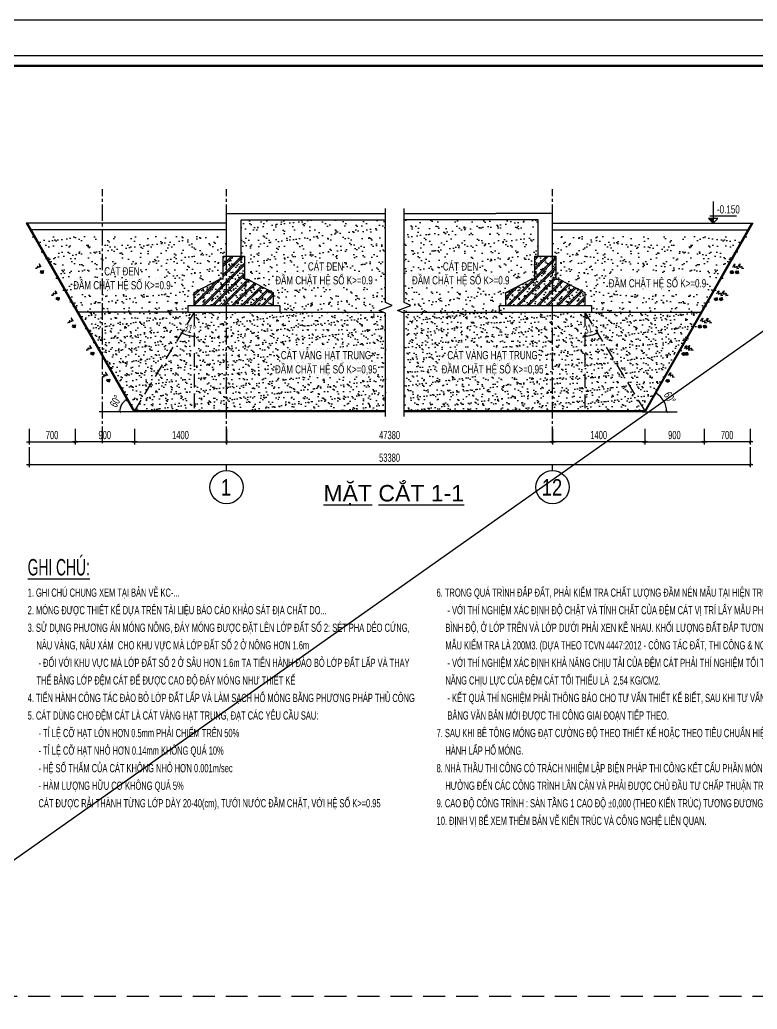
# Model space of a CAD drawing. Header units: millimetres. Extents: x 71 to 1994474, y -338610 to 1053.
# Drawn here: x 1940537 to 1974130, y -205716 to -160622 of the extents above; entities that cross this region are included whole.
import ezdxf
from ezdxf.enums import TextEntityAlignment as Align

# ---------------------------------------------------------------- set-up
doc = ezdxf.new("R2010")
doc.units = ezdxf.units.MM
doc.header["$LTSCALE"] = 1000
doc.header["$MEASUREMENT"] = 0
doc.header["$PDMODE"] = 3
doc.linetypes.add('CENTER2', pattern=[1.125, 0.75, -0.125, 0.125, -0.125])
doc.linetypes.add('HIDDEN', pattern=[0.375, 0.25, -0.125])
doc.layers.get('0').update_dxf_attribs({"linetype": 'CONTINUOUS'})
doc.layers.get('Defpoints').update_dxf_attribs({"linetype": 'CONTINUOUS'})
for name, color, linetype in [('CDC-KHUNGTEN', 7, 'CONTINUOUS'), ('CDC.01.AXIS', 160, 'CENTER2'), ('CDC.02.DIM', 1, 'CONTINUOUS'), ('CDC.03.BORDER', 3, 'CONTINUOUS'), ('CDC.04.HIDDEN', 8, 'HIDDEN'), ('CDC.06.TEXT', 2, 'CONTINUOUS'), ('CDC.10.HATCH', 163, 'CONTINUOUS'), ('CDC.11.NOTE', 1, 'CONTINUOUS'), ('KCS_BORDER', 3, 'CONTINUOUS')]:
    doc.layers.add(name, color=color, linetype=linetype)
doc.layers.add('Hatch1', color=250, linetype='CONTINUOUS', lineweight=5)
doc.layers.add('KCS_Plotter', color=11, linetype='CONTINUOUS', plot=False)
doc.styles.add('ARIAL', font='arial.ttf', dxfattribs={"width": 0.6})
doc.styles.add('ARIALH', font='', dxfattribs={"height": 250})
doc.styles.get('ARIALH').set_extended_font_data('.VnArialH')
doc.dimstyles.new('Copy of D100', dxfattribs={"dimtxt": 375, "dimasz": 120, "dimexe": 120, "dimexo": 0, "dimgap": 120, "dimtad": 1, "dimtoh": 1, "dimdec": 0, "dimlfac": 0.333333, "dimzin": 13, "dimdsep": 46, "dimtxsty": 'ARIAL', "dimblk": 'ARCHTICK', "dimcen": 0, "dimdle": 120, "dimclre": 1, "dimclrt": 2, "dimadec": 0, "dimazin": 0, "dimtfac": 1, "dimtdec": 0, "dimtix": 1, "dimtmove": 2, "dimatfit": 3, "dimldrblk": 'ARCHTICK', "dimfxl": 800, "dimfxlon": 1, "dimtolj": 1, "dimtzin": 13, "dimlwd": -1, "dimarcsym": 0})
doc.dimstyles.new('D100', dxfattribs={"dimtxt": 375, "dimasz": 120, "dimexe": 120, "dimexo": 0, "dimgap": 120, "dimtad": 1, "dimtoh": 1, "dimdec": 0, "dimlfac": 0.25, "dimzin": 13, "dimdsep": 46, "dimtxsty": 'ARIAL', "dimblk": 'ARCHTICK', "dimcen": 0, "dimdle": 120, "dimclre": 1, "dimclrt": 2, "dimadec": 0, "dimazin": 0, "dimtfac": 1, "dimtdec": 0, "dimtix": 1, "dimtmove": 2, "dimatfit": 3, "dimldrblk": 'ARCHTICK', "dimfxl": 800, "dimfxlon": 1, "dimtolj": 1, "dimtzin": 13, "dimlwd": -1, "dimarcsym": 0})
pattern_1 = [(37.5, (1400955.16, -169841.45), (-14.1735, 433.53535), [0, -342, 0, -382.5, 0, -365.625]), (7.5, (1400955.16, -169841.45), (398.19976, 634.98286), [0, -184.5, 0, -308.25, 0, -118.125]), (327.5, (1400678.4, -169841.45), (700.68192, 1.27329), [0, -112.5, 0, -405, 0, -528.75]), (317.5, (1400678.4, -169841.45), (676.3785, 197.477), [0, -56.25, 0, -265.5, 0, -303.75])]
pattern_2 = [(37.5, (1400823.23, -169841.45), (-14.1735, 433.53535), [0, -342, 0, -382.5, 0, -365.625]), (7.5, (1400823.23, -169841.45), (398.19976, 634.98286), [0, -184.5, 0, -308.25, 0, -118.125]), (327.5, (1400546.5, -169841.45), (700.68192, 1.2733), [0, -112.5, 0, -405, 0, -528.75]), (317.5, (1400546.5, -169841.45), (676.3785, 197.477), [0, -56.25, 0, -265.5, 0, -303.75])]
pattern_3 = [(37.5, (4917094, -214341.56), (-14.173506, 433.53535), [0, -342, 0, -382.5, 0, -365.625]), (7.5, (4917094, -214341.56), (398.19976, 634.98286), [0, -184.5, 0, -308.25, 0, -118.125]), (327.5, (4916817.24, -214341.56), (700.68192, 1.273287), [0, -112.5, 0, -405, 0, -528.75]), (317.5, (4916817.24, -214341.56), (676.37849, 197.477), [0, -56.25, 0, -265.5, 0, -303.75])]

# ---------------------------------------------------------------- blocks, each defined once
blk = doc.blocks.new('_ARCHTICK')
at = {"color": 0, "linetype": 'ByBlock', "const_width": 0.15}
blk.add_lwpolyline([(-0.5, -0.5), (0.5, 0.5)], dxfattribs=at)
blk = doc.blocks.new('*D463')
at = {"layer": 'CDC.02.DIM', "color": 1, "lineweight": -2, "transparency": 16777216}
for p, q in [((1940957, -179263), (1940957, -179983)), ((1943057, -179263), (1943057, -179983))]:
    blk.add_line(p, q, dxfattribs=at)
at = {"layer": 'CDC.02.DIM', "color": 0, "transparency": 16777216}
blk.add_line((1940837, -179863), (1943177, -179863), dxfattribs=at)
at = {"layer": 'Defpoints', "color": 0, "transparency": 16777216}
for p in [(1940957, -179263), (1943057, -179263), (1943057, -179863)]:
    blk.add_point(p, dxfattribs=at)
at = {"layer": 'CDC.02.DIM', "color": 0, "transparency": 16777216, "xscale": 120, "yscale": 120, "zscale": 120, "rotation": 180}
blk.add_blockref('_ARCHTICK', (1940957, -179863), dxfattribs=at)
at = {"layer": 'CDC.02.DIM', "color": 0, "transparency": 16777216, "xscale": 120, "yscale": 120, "zscale": 120}
blk.add_blockref('_ARCHTICK', (1943057, -179863), dxfattribs=at)
at = {"layer": 'CDC.02.DIM', "color": 2, "transparency": 16777216, "insert": (1942007, -179551), "char_height": 375, "attachment_point": 5, "style": 'ARIAL'}
blk.add_mtext('\\A1;700', dxfattribs=at)
blk = doc.blocks.new('*D464')
at = {"layer": 'CDC.02.DIM', "color": 1, "lineweight": -2, "transparency": 16777216}
for p, q in [((1945757, -179263), (1945757, -179983)), ((1949957, -179263), (1949957, -179983))]:
    blk.add_line(p, q, dxfattribs=at)
at = {"layer": 'CDC.02.DIM', "color": 0, "transparency": 16777216}
blk.add_line((1945637, -179863), (1950077, -179863), dxfattribs=at)
at = {"layer": 'Defpoints', "color": 0, "transparency": 16777216}
for p in [(1945757, -179263), (1949957, -179263), (1949957, -179863)]:
    blk.add_point(p, dxfattribs=at)
at = {"layer": 'CDC.02.DIM', "color": 0, "transparency": 16777216, "xscale": 120, "yscale": 120, "zscale": 120, "rotation": 180}
blk.add_blockref('_ARCHTICK', (1945757, -179863), dxfattribs=at)
at = {"layer": 'CDC.02.DIM', "color": 0, "transparency": 16777216, "xscale": 120, "yscale": 120, "zscale": 120}
blk.add_blockref('_ARCHTICK', (1949957, -179863), dxfattribs=at)
at = {"layer": 'CDC.02.DIM', "color": 2, "transparency": 16777216, "insert": (1947857, -179551), "char_height": 375, "attachment_point": 5, "style": 'ARIAL'}
blk.add_mtext('\\A1;1400', dxfattribs=at)
blk = doc.blocks.new('*D465')
at = {"layer": 'CDC.02.DIM', "color": 1, "lineweight": -2, "transparency": 16777216}
for p, q in [((1949957, -179263), (1949957, -179983)), ((1964809, -179263), (1964809, -179983))]:
    blk.add_line(p, q, dxfattribs=at)
at = {"layer": 'CDC.02.DIM', "color": 0, "transparency": 16777216}
blk.add_line((1949837, -179863), (1964929, -179863), dxfattribs=at)
at = {"layer": 'Defpoints', "color": 0, "transparency": 16777216}
for p in [(1949957, -179263), (1964809, -179263), (1964809, -179863)]:
    blk.add_point(p, dxfattribs=at)
at = {"layer": 'CDC.02.DIM', "color": 0, "transparency": 16777216, "xscale": 120, "yscale": 120, "zscale": 120, "rotation": 180}
blk.add_blockref('_ARCHTICK', (1949957, -179863), dxfattribs=at)
at = {"layer": 'CDC.02.DIM', "color": 0, "transparency": 16777216, "xscale": 120, "yscale": 120, "zscale": 120}
blk.add_blockref('_ARCHTICK', (1964809, -179863), dxfattribs=at)
at = {"layer": 'CDC.02.DIM', "color": 2, "transparency": 16777216, "insert": (1957383, -179551), "char_height": 375, "attachment_point": 5, "style": 'ARIAL'}
blk.add_mtext('\\A1;47380', dxfattribs=at)
blk = doc.blocks.new('A$C12976D00')
at = {"layer": 'CDC.10.HATCH'}
for p, q in [((38, 89), (0, 47)), ((2, 72), (47, 31)), ((8, 79), (52, 39)), ((46, 79), (10, 39)), ((16, 85), (60, 46)), ((56, 65), (23, 28))]:
    blk.add_line(p, q, dxfattribs=at)
blk.add_spline([(106, 90), (165, 87), (117, 63), (149, 39), (119, 22), (136, 7), (125, 0)], degree=3, dxfattribs=at)
blk = doc.blocks.new('*D451')
at = {"layer": 'CDC.02.DIM', "color": 0, "transparency": 16777216}
blk.add_arc((1966279, -173945), 1092, 270, 301.2438, dxfattribs=at)
at = {"layer": 'Defpoints', "color": 0, "transparency": 16777216}
for p in [(1966279, -173945), (1966279, -173945), (1966476, -175019), (1966279, -178445), (1969009, -178445)]:
    blk.add_point(p, dxfattribs=at)
at = {"layer": 'CDC.02.DIM', "color": 0, "transparency": 16777216, "xscale": 120, "yscale": 120, "zscale": 120}
for p, rotation in [((1966845, -174879), 31.24379232524378), ((1966279, -175037), 179.9999999999998)]:
    blk.add_blockref('_ARCHTICK', p, dxfattribs=dict(at, rotation=rotation))
at = {"layer": 'CDC.02.DIM', "color": 2, "transparency": 16777216, "insert": (1966489, -174697), "char_height": 375, "attachment_point": 5, "rotation": 15.6219, "style": 'ARIAL'}
blk.add_mtext('\\A1;31°', dxfattribs=at)
blk = doc.blocks.new('*D452')
at = {"layer": 'CDC.02.DIM', "color": 1, "lineweight": -2, "transparency": 16777216}
for p, q in [((1943057, -179263), (1943057, -179983)), ((1945757, -179263), (1945757, -179983))]:
    blk.add_line(p, q, dxfattribs=at)
at = {"layer": 'CDC.02.DIM', "color": 0, "transparency": 16777216}
blk.add_line((1945877, -179863), (1942937, -179863), dxfattribs=at)
at = {"layer": 'Defpoints', "color": 0, "transparency": 16777216}
for p in [(1943057, -179263), (1945757, -179263), (1943057, -179863)]:
    blk.add_point(p, dxfattribs=at)
at = {"layer": 'CDC.02.DIM', "color": 0, "transparency": 16777216, "xscale": 120, "yscale": 120, "zscale": 120, "rotation": 180}
blk.add_blockref('_ARCHTICK', (1943057, -179863), dxfattribs=at)
at = {"layer": 'CDC.02.DIM', "color": 0, "transparency": 16777216, "xscale": 120, "yscale": 120, "zscale": 120}
blk.add_blockref('_ARCHTICK', (1945757, -179863), dxfattribs=at)
at = {"layer": 'CDC.02.DIM', "color": 2, "transparency": 16777216, "insert": (1944407, -179551), "char_height": 375, "attachment_point": 5, "style": 'ARIAL'}
blk.add_mtext('\\A1;900', dxfattribs=at)
blk = doc.blocks.new('*D453')
at = {"layer": 'CDC.02.DIM', "color": 0, "transparency": 16777216}
blk.add_arc((1948487, -173945), 1092, 238.7562, 270, dxfattribs=at)
at = {"layer": 'Defpoints', "color": 0, "transparency": 16777216}
for p in [(1948487, -173945), (1948487, -173945), (1948099, -174965), (1945757, -178445), (1948487, -178445)]:
    blk.add_point(p, dxfattribs=at)
at = {"layer": 'CDC.02.DIM', "color": 0, "transparency": 16777216, "xscale": 120, "yscale": 120, "zscale": 120}
for p, rotation in [((1947920, -174878), 148.7562076747413), ((1948487, -175036), 359.9999999999998)]:
    blk.add_blockref('_ARCHTICK', p, dxfattribs=dict(at, rotation=rotation))
at = {"layer": 'CDC.02.DIM', "color": 2, "transparency": 16777216, "insert": (1948277, -174696), "char_height": 375, "attachment_point": 5, "rotation": 344.3781, "style": 'ARIAL'}
blk.add_mtext('\\A1;31°', dxfattribs=at)
blk = doc.blocks.new('*D454')
at = {"layer": 'CDC.02.DIM', "color": 1, "lineweight": -2, "transparency": 16777216}
for p, q in [((1940957, -180094), (1940957, -181014)), ((1973809, -180094), (1973809, -181014))]:
    blk.add_line(p, q, dxfattribs=at)
at = {"layer": 'CDC.02.DIM', "color": 0, "transparency": 16777216}
blk.add_line((1940837, -180894), (1973929, -180894), dxfattribs=at)
at = {"layer": 'Defpoints', "color": 0, "transparency": 16777216}
for p in [(1940957, -179461), (1973809, -179461), (1973809, -180894)]:
    blk.add_point(p, dxfattribs=at)
at = {"layer": 'CDC.02.DIM', "color": 0, "transparency": 16777216, "xscale": 120, "yscale": 120, "zscale": 120, "rotation": 180}
blk.add_blockref('_ARCHTICK', (1940957, -180894), dxfattribs=at)
at = {"layer": 'CDC.02.DIM', "color": 0, "transparency": 16777216, "xscale": 120, "yscale": 120, "zscale": 120}
blk.add_blockref('_ARCHTICK', (1973809, -180894), dxfattribs=at)
at = {"layer": 'CDC.02.DIM', "color": 2, "transparency": 16777216, "insert": (1957383, -180582), "char_height": 375, "attachment_point": 5, "style": 'ARIAL'}
blk.add_mtext('\\A1;53380', dxfattribs=at)
blk = doc.blocks.new('*D455')
at = {"layer": 'CDC.02.DIM', "color": 0, "transparency": 16777216}
blk.add_arc((1945736, -178490), 651, 119.7287, 180, dxfattribs=at)
at = {"layer": 'Defpoints', "color": 0, "transparency": 16777216}
for p in [(1940828, -169895), (1945239, -178070), (1944147, -178490), (1945736, -178490), (1945736, -178490)]:
    blk.add_point(p, dxfattribs=at)
at = {"layer": 'CDC.02.DIM', "color": 0, "transparency": 16777216, "xscale": 120, "yscale": 120, "zscale": 120}
for p, rotation in [((1945414, -177925), 29.72873332704442), ((1945086, -178490), 270.0000000000016)]:
    blk.add_blockref('_ARCHTICK', p, dxfattribs=dict(at, rotation=rotation))
at = {"layer": 'CDC.02.DIM', "color": 2, "transparency": 16777216, "insert": (1944904, -178007), "char_height": 375, "attachment_point": 5, "rotation": 59.8644, "style": 'ARIAL'}
blk.add_mtext('\\A1;60°', dxfattribs=at)
blk = doc.blocks.new('*D456')
at = {"layer": 'CDC.02.DIM', "color": 1, "lineweight": -2, "transparency": 16777216}
for p, q in [((1971709, -179263), (1971709, -179983)), ((1973809, -179263), (1973809, -179983))]:
    blk.add_line(p, q, dxfattribs=at)
at = {"layer": 'CDC.02.DIM', "color": 0, "transparency": 16777216}
blk.add_line((1973929, -179863), (1971589, -179863), dxfattribs=at)
at = {"layer": 'Defpoints', "color": 0, "transparency": 16777216}
for p in [(1971709, -179263), (1973809, -179263), (1971709, -179863)]:
    blk.add_point(p, dxfattribs=at)
at = {"layer": 'CDC.02.DIM', "color": 0, "transparency": 16777216, "xscale": 120, "yscale": 120, "zscale": 120, "rotation": 180}
blk.add_blockref('_ARCHTICK', (1971709, -179863), dxfattribs=at)
at = {"layer": 'CDC.02.DIM', "color": 0, "transparency": 16777216, "xscale": 120, "yscale": 120, "zscale": 120}
blk.add_blockref('_ARCHTICK', (1973809, -179863), dxfattribs=at)
at = {"layer": 'CDC.02.DIM', "color": 2, "transparency": 16777216, "insert": (1972759, -179551), "char_height": 375, "attachment_point": 5, "style": 'ARIAL'}
blk.add_mtext('\\A1;700', dxfattribs=at)
blk = doc.blocks.new('*D457')
at = {"layer": 'CDC.02.DIM', "color": 1, "lineweight": -2, "transparency": 16777216}
for p, q in [((1969009, -179263), (1969009, -179983)), ((1971709, -179263), (1971709, -179983))]:
    blk.add_line(p, q, dxfattribs=at)
at = {"layer": 'CDC.02.DIM', "color": 0, "transparency": 16777216}
blk.add_line((1968889, -179863), (1971829, -179863), dxfattribs=at)
at = {"layer": 'Defpoints', "color": 0, "transparency": 16777216}
for p in [(1969009, -179263), (1971709, -179263), (1971709, -179863)]:
    blk.add_point(p, dxfattribs=at)
at = {"layer": 'CDC.02.DIM', "color": 0, "transparency": 16777216, "xscale": 120, "yscale": 120, "zscale": 120, "rotation": 180}
blk.add_blockref('_ARCHTICK', (1969009, -179863), dxfattribs=at)
at = {"layer": 'CDC.02.DIM', "color": 0, "transparency": 16777216, "xscale": 120, "yscale": 120, "zscale": 120}
blk.add_blockref('_ARCHTICK', (1971709, -179863), dxfattribs=at)
at = {"layer": 'CDC.02.DIM', "color": 2, "transparency": 16777216, "insert": (1970359, -179551), "char_height": 375, "attachment_point": 5, "style": 'ARIAL'}
blk.add_mtext('\\A1;900', dxfattribs=at)
blk = doc.blocks.new('*D458')
at = {"layer": 'CDC.02.DIM', "color": 1, "lineweight": -2, "transparency": 16777216}
for p, q in [((1964809, -179263), (1964809, -179983)), ((1969009, -179263), (1969009, -179983))]:
    blk.add_line(p, q, dxfattribs=at)
at = {"layer": 'CDC.02.DIM', "color": 0, "transparency": 16777216}
blk.add_line((1969129, -179863), (1964689, -179863), dxfattribs=at)
at = {"layer": 'Defpoints', "color": 0, "transparency": 16777216}
for p in [(1964809, -179263), (1969009, -179263), (1964809, -179863)]:
    blk.add_point(p, dxfattribs=at)
at = {"layer": 'CDC.02.DIM', "color": 0, "transparency": 16777216, "xscale": 120, "yscale": 120, "zscale": 120, "rotation": 180}
blk.add_blockref('_ARCHTICK', (1964809, -179863), dxfattribs=at)
at = {"layer": 'CDC.02.DIM', "color": 0, "transparency": 16777216, "xscale": 120, "yscale": 120, "zscale": 120}
blk.add_blockref('_ARCHTICK', (1969009, -179863), dxfattribs=at)
at = {"layer": 'CDC.02.DIM', "color": 2, "transparency": 16777216, "insert": (1966909, -179551), "char_height": 375, "attachment_point": 5, "style": 'ARIAL'}
blk.add_mtext('\\A1;1400', dxfattribs=at)
blk = doc.blocks.new('*D459')
at = {"layer": 'CDC.02.DIM', "color": 0, "transparency": 16777216}
blk.add_arc((1969029, -178490), 979, 360, 60.2713, dxfattribs=at)
at = {"layer": 'Defpoints', "color": 0, "transparency": 16777216}
for p in [(1973937, -169895), (1968897, -178490), (1969029, -178490), (1969949, -178153), (1970487, -178490)]:
    blk.add_point(p, dxfattribs=at)
at = {"layer": 'CDC.02.DIM', "color": 0, "transparency": 16777216, "xscale": 120, "yscale": 120, "zscale": 120}
for p, rotation in [((1969515, -177639), 150.2712666729544), ((1970008, -178490), 269.9999999999945)]:
    blk.add_blockref('_ARCHTICK', p, dxfattribs=dict(at, rotation=rotation))
at = {"layer": 'CDC.02.DIM', "color": 2, "transparency": 16777216, "insert": (1970145, -177842), "char_height": 375, "attachment_point": 5, "rotation": 300.1356, "style": 'ARIAL'}
blk.add_mtext('\\A1;60°', dxfattribs=at)
blk = doc.blocks.new('Khung tên chuẩn')
at = {"layer": 'CDC-KHUNGTEN', "color": 8}
blk.add_lwpolyline([(30850, -246609), (38754, -246609), (38754, -189409), (-41246, -189409), (-41246, -246609), (30850, -246609)], dxfattribs=at)
at = {"layer": 'CDC-KHUNGTEN', "color": 255, "lineweight": 60}
blk.add_lwpolyline([(30654, -246309), (30654, -189709), (-40946, -189709), (-40946, -246309), (30654, -246309)], close=True, dxfattribs=at)
at = {"layer": 'Defpoints', "color": 1, "ltscale": 0.2}
blk.add_lwpolyline([(-44246, -247709), (-44246, -188309), (39854, -188309), (39854, -247709), (-44246, -247709)], close=True, dxfattribs=at)

msp = doc.modelspace()

# ---------------------------------------------------------------- hatches: boundary and pattern name
at = {"layer": 'CDC.02.DIM'}
msp.add_hatch(color=256, dxfattribs=at).paths.add_polyline_path([(1972123.6, -169684.7), (1971913.6, -169684.7), (1972123.6, -169894.7)])
at = {"layer": 'CDC.10.HATCH'}
h = msp.add_hatch(dxfattribs=at)
h.set_pattern_fill('AR-SAND', color=256, scale=300, style=0)
h.set_pattern_definition([(37.5, (1501454.37, -158620.6), (-18.898, 578.04713), [0, -456, 0, -510, 0, -487.5]), (7.5, (1501454.4, -158620.6), (530.933, 846.6438), [0, -246, 0, -411, 0, -157.5]), (327.5, (1501085.37, -158620.6), (934.24256, 1.6977), [0, -150, 0, -540, 0, -705]), (317.5, (1501085.4, -158620.6), (901.838, 263.3027), [0, -75, 0, -354, 0, -405])])
h.paths.add_polyline_path([(1953585.1, -172938.8), (1957124.7, -172938.8), (1957124.7, -172317.2), (1953585.1, -172317.2)], flags=24)
h.paths.add_polyline_path([(1954226.3, -172322.2), (1956483.6, -172322.2), (1956483.6, -171786.6), (1954226.3, -171786.6)], flags=24)
h.paths.add_polyline_path([(1957083.3, -173944.7), (1956901.8, -173865.9), (1957507.1, -173645.6), (1957204.5, -173514.1), (1957204.5, -169744.7), (1950616.7, -169744.7), (1950616.7, -171394.7), (1950766.7, -171394.7), (1950766.7, -172444.7), (1950916.7, -172444.7), (1952086.7, -173044.7), (1952086.7, -173644.7), (1952386.7, -173644.7), (1952386.7, -173944.7)])
h = msp.add_hatch(dxfattribs=at)
h.set_pattern_fill('AR-SAND', color=256, scale=300, style=0)
h.set_pattern_definition([(37.5, (1498219.55, -158845.6), (-18.898, 578.04713), [0, -456, 0, -510, 0, -487.5]), (7.5, (1498219.55, -158845.6), (530.933, 846.6438), [0, -246, 0, -411, 0, -157.5]), (327.5, (1497850.55, -158845.6), (934.24256, 1.6977), [0, -150, 0, -540, 0, -705]), (317.5, (1497850.55, -158845.6), (901.838, 263.3027), [0, -75, 0, -354, 0, -405])])
h.paths.add_polyline_path([(1957953, -173163.8), (1961492.6, -173163.8), (1961492.6, -172542.2), (1957953, -172542.2)], flags=24)
h.paths.add_polyline_path([(1958594.2, -172547.2), (1960851.4, -172547.2), (1960851.4, -172011.6), (1958594.2, -172011.6)], flags=24)
h.paths.add_polyline_path([(1958053.4, -173997.3), (1958053.4, -174169.7), (1962378.6, -174169.7), (1962378.6, -173869.7), (1962678.6, -173869.7), (1962678.6, -173269.7), (1963848.6, -172669.7), (1963998.6, -172669.7), (1963998.6, -171619.7), (1964148.6, -171619.7), (1964148.6, -169744.7), (1958053.4, -169744.7), (1958053.4, -173514.1), (1958356, -173645.6), (1957750.7, -173865.9)])
h = msp.add_hatch(dxfattribs=at)
h.set_pattern_fill('AR-SAND', color=256, scale=300, style=0)
h.set_pattern_definition([(37.5, (4920328.8, -214341.56), (-18.89801, 578.04713), [0, -456, 0, -510, 0, -487.5]), (7.5, (4920328.8, -214341.56), (530.93301, 846.64382), [0, -246, 0, -411, 0, -157.5]), (327.5, (4919959.8, -214341.56), (934.24256, 1.69772), [0, -150, 0, -540, 0, -705]), (317.5, (4919959.8, -214341.56), (901.83798, 263.30267), [0, -75, 0, -354, 0, -405])])
h.paths.add_polyline_path([(1949806.7, -171394.7), (1949956.7, -171394.7), (1949956.7, -170494.7), (1941068.6, -170494.7), (1943103, -173944.7), (1948186.7, -173944.7), (1948186.7, -173644.7), (1948486.7, -173644.7), (1948486.7, -173044.7), (1949656.7, -172444.7), (1949806.7, -172444.7)])
h.paths.add_polyline_path([(1943420.3, -172938.8), (1946959.9, -172938.8), (1946959.9, -172317.2), (1943420.3, -172317.2)], flags=24)
h.paths.add_polyline_path([(1944497.3, -172322.2), (1945883, -172322.2), (1945883, -171786.6), (1944497.3, -171786.6)], flags=24)
h = msp.add_hatch(dxfattribs=at)
h.set_pattern_fill('AR-SAND', color=256, scale=300, style=0)
h.set_pattern_definition([(142.5, (-1005563.47, -214341.56), (18.89801, 578.04713), [0, -456, 0, -510, 0, -487.5]), (172.5, (-1005563.5, -214341.56), (-530.93301, 846.64382), [0, -246, 0, -411, 0, -157.5]), (212.5, (-1005194.47, -214341.56), (-934.24256, 1.69772), [0, -150, 0, -540, 0, -705]), (222.5, (-1005194.5, -214341.56), (-901.83798, 263.30267), [0, -75, 0, -354, 0, -405])])
h.paths.add_polyline_path([(1964958.6, -171394.7), (1964808.6, -171394.7), (1964808.6, -170494.7), (1973696.8, -170494.7), (1971662.3, -173944.7), (1966578.6, -173944.7), (1966578.6, -173644.7), (1966278.6, -173644.7), (1966278.6, -173044.7), (1965108.6, -172444.7), (1964958.6, -172444.7)])
h.paths.add_polyline_path([(1971345, -172938.8), (1967805.4, -172938.8), (1967805.4, -172317.2), (1971345, -172317.2)], flags=24)
h.paths.add_polyline_path([(1970268, -172322.2), (1968882.4, -172322.2), (1968882.4, -171786.6), (1970268, -171786.6)], flags=24)
h = msp.add_hatch(dxfattribs=at)
h.set_pattern_fill('CHAU-01', color=256, scale=75, style=0, pattern_type=2)
h.set_pattern_definition([(50, (1501454.37, -158620.58), (537.94514, -47.0641), [56.25, -618.75]), (355, (1501454.37, -158620.6), (-104.0635, 564.1441), [45, -495]), (100.4514, (1501499.2, -158624.5), (433.88204, 517.07966), [47.80514, -525.8566]), (46.1842, (1501454.4, -158470.6), (800.4308, -124.1393), [84.375, -928.125]), (96.6356, (1501521.1, -158480.9), (700.997, 730.5884), [71.7077, -788.7848]), (351.1842, (1501454.4, -158470.6), (700.9965, 730.589), [67.5, -742.5]), (21, (1501529.37, -158508.08), (447.6803, -301.96417), [56.25, -618.75]), (326, (1501529.37, -158508.1), (182.4865, 543.8625), [45, -495]), (71.4514, (1501566.7, -158533.24), (630.167, 241.8979), [47.80514, -525.8566]), (37.5, (1501454.37, -158620.58), (9.11989, 249.67039), [0, -489, 0, -502.5, 0, -496.875]), (7.5, (1501454.37, -158620.58), (197.30215, 295.80878), [0, -286.5, 0, -477.75, 0, -189.375]), (327.5, (1501287.12, -158620.58), (400.36683, -16.91615), [0, -187.5, 0, -585, 0, -776.25]), (317.5, (1501212.12, -158620.58), (437.38963, 75.07874), [0, -243.75, 0, -388.5, 0, -551.25]), (45, (1501454.37, -158620.58), (-225.39029, 225.39029), []), (45, (1501454.37, -158528.7), (-225.39029, 225.39029), [])])
h.paths.add_polyline_path([(1952086.7, -173044.7), (1950916.7, -172444.7), (1950766.7, -172444.7), (1950766.7, -171394.7), (1949806.7, -171394.7), (1949806.7, -172444.7), (1949656.7, -172444.7), (1948486.7, -173044.7), (1948486.7, -173644.7), (1952086.7, -173644.7)])
h = msp.add_hatch(dxfattribs=at)
h.set_pattern_fill('CHAU-01', color=256, scale=75, style=0, pattern_type=2)
h.set_pattern_definition([(50, (1498219.55, -158620.58), (537.94514, -47.0641), [56.25, -618.75]), (355, (1498219.55, -158620.6), (-104.0635, 564.1441), [45, -495]), (100.4514, (1498264.4, -158624.5), (433.88204, 517.07966), [47.80514, -525.8566]), (46.1842, (1498219.55, -158470.6), (800.4308, -124.1393), [84.375, -928.125]), (96.6356, (1498286.25, -158480.9), (700.997, 730.5884), [71.7077, -788.7848]), (351.1842, (1498219.55, -158470.6), (700.9965, 730.589), [67.5, -742.5]), (21, (1498294.55, -158508.08), (447.6803, -301.96417), [56.25, -618.75]), (326, (1498294.55, -158508.1), (182.4865, 543.86253), [45, -495]), (71.4514, (1498331.86, -158533.24), (630.167, 241.8979), [47.80514, -525.8566]), (37.5, (1498219.55, -158620.58), (9.11989, 249.67039), [0, -489, 0, -502.5, 0, -496.875]), (7.5, (1498219.55, -158620.58), (197.30215, 295.80878), [0, -286.5, 0, -477.75, 0, -189.375]), (327.5, (1498052.3, -158620.58), (400.36683, -16.91615), [0, -187.5, 0, -585, 0, -776.25]), (317.5, (1497977.3, -158620.58), (437.38963, 75.07874), [0, -243.75, 0, -388.5, 0, -551.25]), (45, (1498219.55, -158620.58), (-225.39029, 225.39029), []), (45, (1498219.55, -158528.7), (-225.39029, 225.39029), [])])
h.paths.add_polyline_path([(1966278.6, -173044.7), (1965108.6, -172444.7), (1964958.6, -172444.7), (1964958.6, -171394.7), (1963998.6, -171394.7), (1963998.6, -172444.7), (1963848.6, -172444.7), (1962678.6, -173044.7), (1962678.6, -173644.7), (1966278.6, -173644.7)])
h = msp.add_hatch(dxfattribs=at)
h.set_pattern_fill('AR-SAND', color=256, scale=225, style=0)
h.set_pattern_definition(pattern_2)
h.paths.add_polyline_path([(1943102.8, -173944.7), (1945029.5, -177270), (1948354.8, -173944.7)])
h = msp.add_hatch(dxfattribs=at)
h.set_pattern_fill('AR-SAND', color=256, scale=225, style=0)
h.set_pattern_definition(pattern_2)
h.paths.add_polyline_path([(1947896.5, -174352.3), (1948390.6, -174557), (1948227.3, -174951.2), (1947733.2, -174746.5)], flags=9)
h.paths.add_polyline_path([(1945029.5, -177270), (1945710.2, -178444.7), (1948354.8, -178444.7), (1948354.8, -173944.7)])
h = msp.add_hatch(dxfattribs=at)
h.set_pattern_fill('AR-SAND', color=256, scale=225, style=0)
h.set_pattern_definition(pattern_1)
h.paths.add_polyline_path([(1949956.7, -173944.7), (1948486.7, -173944.7), (1948486.7, -178444.7), (1949956.7, -178444.7)])
h = msp.add_hatch(dxfattribs=at)
h.set_pattern_fill('AR-SAND', color=256, scale=225, style=0)
h.set_pattern_definition(pattern_1)
h.paths.add_polyline_path([(1952640.9, -176771.6), (1956333.4, -176771.6), (1956333.4, -176150), (1952640.9, -176150)], flags=24)
h.paths.add_polyline_path([(1952840.2, -176212.7), (1956134.1, -176212.7), (1956134.1, -175590.8), (1952840.2, -175590.8)], flags=24)
h.paths.add_polyline_path([(1957204.5, -178444.7), (1957204.5, -173997.3), (1957083.3, -173944.7), (1949956.7, -173944.7), (1949956.7, -178444.7)])
h = msp.add_hatch(dxfattribs=at)
h.set_pattern_fill('AR-SAND', color=256, scale=225, style=0)
h.set_pattern_definition([(37.5, (1498219.55, -158620.58), (-14.1735, 433.53535), [0, -342, 0, -382.5, 0, -365.625]), (7.5, (1498219.55, -158620.6), (398.19976, 634.9829), [0, -184.5, 0, -308.25, 0, -118.125]), (327.5, (1497942.8, -158620.58), (700.68192, 1.2733), [0, -112.5, 0, -405, 0, -528.75]), (317.5, (1497942.8, -158620.6), (676.3785, 197.477), [0, -56.25, 0, -265.5, 0, -303.75])])
h.paths.add_polyline_path([(1960227.1, -176771.6), (1963919.6, -176771.6), (1963919.6, -176150), (1960227.1, -176150)], flags=24)
h.paths.add_polyline_path([(1960426.4, -176212.7), (1963720.3, -176212.7), (1963720.3, -175590.8), (1960426.4, -175590.8)], flags=24)
h.paths.add_polyline_path([(1957932.2, -173944.7), (1958053.4, -173997.3), (1958053.4, -178444.7), (1966278.6, -178444.7), (1966278.6, -173944.7)])
h = msp.add_hatch(dxfattribs=at)
h.set_pattern_fill('AR-SAND', color=256, scale=225, style=0)
h.set_pattern_definition(pattern_3)
h.paths.add_polyline_path([(1966578.6, -173944.7), (1966278.6, -173944.7), (1968876.7, -178444.7), (1964808.6, -178444.7), (1964808.6, -178489.7), (1968897.2, -178489.7), (1969029.1, -178489.7), (1971718.4, -173944.7)])
h = msp.add_hatch(dxfattribs=at)
h.set_pattern_fill('AR-SAND', color=256, scale=225, style=0)
h.set_pattern_definition(pattern_3)
h.paths.add_polyline_path([(1966278.6, -173944.7), (1966278.6, -178444.7), (1968876.7, -178444.7)])
h.paths.add_polyline_path([(1966191.1, -174635.6), (1966699.9, -174499.3), (1966810.6, -174912.7), (1966301.9, -175049)], flags=9)

# ---------------------------------------------------------------- linework, layer by layer
at = {"layer": 'CDC.01.AXIS'}
for p, q in [((1944301.7, -179914.7), (1944301.7, -168346.8)), ((1949956.7, -179914.7), (1949956.7, -168346.8)), ((1964808.6, -179914.7), (1964808.6, -168346.8))]:
    msp.add_line(p, q, dxfattribs=at)
at = {"layer": 'CDC.02.DIM'}
for p, q in [((1972123.6, -168907.8), (1972123.6, -169890.7)), ((1971966.9, -169551.9), (1973189.2, -169551.9)), ((1971716.9, -169894.7), (1973193.3, -169894.7)), ((1971914.7, -169894.7), (1973544.4, -169894.7)), ((1972123.6, -169684.7), (1972123.6, -169894.7)), ((1949956.7, -181166.6), (1949956.7, -180894)), ((1964808.6, -181166.6), (1964808.6, -180894))]:
    msp.add_line(p, q, dxfattribs=at)
at = {"layer": 'CDC.02.DIM', "elevation": 0}
msp.add_lwpolyline([(1971913.6, -169684.7), (1972123.6, -169894.7), (1972333.6, -169684.7), (1971913.6, -169684.7)], dxfattribs=at)
at = {"layer": 'CDC.03.BORDER'}
for p, q in [((1940828, -169894.7), (1945736.2, -178489.7)), ((1940891.7, -169894.7), (1945756.7, -178444.7)), ((1973873.7, -169894.7), (1969008.6, -178444.7)), ((1973937.3, -169894.7), (1969029.1, -178489.7)), ((1948186.7, -173944.7), (1943140.8, -173944.7)), ((1952386.7, -173944.7), (1957083.3, -173944.7)), ((1957932.2, -173944.7), (1962378.6, -173944.7)), ((1966578.6, -173944.7), (1971624.5, -173944.7)), ((1945736.2, -178489.7), (1944146.8, -178489.7)), ((1957204.5, -178444.7), (1945710.2, -178444.7)), ((1957204.5, -178489.7), (1945736.2, -178489.7)), ((1969008.6, -178444.7), (1958053.4, -178444.7)), ((1968897.2, -178489.7), (1958053.4, -178489.7)), ((1968897.2, -178489.7), (1970486.6, -178489.7))]:
    msp.add_line(p, q, dxfattribs=at)
at = {"layer": 'CDC.04.HIDDEN', "ltscale": 2.5}
for p, q in [((1948486.7, -173944.7), (1945756.7, -178444.7)), ((1948486.7, -173944.7), (1948486.7, -178444.7)), ((1966278.6, -173944.7), (1966278.6, -178444.7)), ((1966278.6, -173944.7), (1969008.6, -178444.7))]:
    msp.add_line(p, q, dxfattribs=at)
at = {"layer": 'CDC.04.HIDDEN', "ltscale": 4}
msp.add_line((1873417.9, -205114.9), (1980690.2, -205114.9), dxfattribs=at)
at = {"layer": 'CDC.11.NOTE'}
for points in [[(1957204.5, -178699.2), (1957204.5, -173997.3), (1956901.8, -173865.9), (1957507.1, -173645.6), (1957204.5, -173514.1), (1957204.5, -169219.6)], [(1958053.4, -178699.2), (1958053.4, -173997.3), (1957750.7, -173865.9), (1958356, -173645.6), (1958053.4, -173514.1), (1958053.4, -169219.6)]]:
    msp.add_lwpolyline(points, dxfattribs=at)
for centre in [(1949956.7, -181923.6), (1964808.6, -181923.6)]:
    msp.add_circle(centre, 757, dxfattribs=at)
at = {"layer": 'KCS_BORDER'}
for p, q in [((1949956.7, -171394.7), (1949956.7, -169444.7)), ((1949956.7, -169444.7), (1957204.5, -169444.7)), ((1958053.4, -169444.7), (1962228.6, -169444.7)), ((1964808.6, -169444.7), (1962228.6, -169444.7)), ((1964808.6, -171394.7), (1964808.6, -169444.7)), ((1949956.7, -169894.7), (1940828, -169894.7)), ((1950616.7, -171694.7), (1950616.7, -169744.7)), ((1950616.7, -169744.7), (1957204.5, -169744.7)), ((1964148.6, -169744.7), (1958053.4, -169744.7)), ((1964148.6, -171394.7), (1964148.6, -169744.7)), ((1964808.6, -169894.7), (1973937.3, -169894.7)), ((1949956.7, -170194.7), (1941064.9, -170194.7)), ((1964808.6, -170194.7), (1973700.5, -170194.7)), ((1949806.7, -172444.7), (1949806.7, -171394.7)), ((1949806.7, -171394.7), (1950766.7, -171394.7)), ((1950766.7, -171394.7), (1950766.7, -172444.7)), ((1963998.6, -172444.7), (1963998.6, -171394.7)), ((1963998.6, -171394.7), (1964958.6, -171394.7)), ((1964958.6, -171394.7), (1964958.6, -172444.7)), ((1948486.7, -173044.7), (1949656.7, -172444.7)), ((1949806.7, -172444.7), (1949656.7, -172444.7)), ((1950766.7, -172444.7), (1950916.7, -172444.7)), ((1950916.7, -172444.7), (1952086.7, -173044.7)), ((1962678.6, -173044.7), (1963848.6, -172444.7)), ((1963998.6, -172444.7), (1963848.6, -172444.7)), ((1964958.6, -172444.7), (1965108.6, -172444.7)), ((1965108.6, -172444.7), (1966278.6, -173044.7)), ((1948486.7, -173644.7), (1948486.7, -173044.7)), ((1952086.7, -173044.7), (1952086.7, -173644.7)), ((1962678.6, -173644.7), (1962678.6, -173044.7)), ((1966278.6, -173044.7), (1966278.6, -173644.7)), ((1948186.7, -173644.7), (1952386.7, -173644.7)), ((1948186.7, -173644.7), (1948186.7, -173944.7)), ((1948186.7, -173944.7), (1952386.7, -173944.7)), ((1952386.7, -173644.7), (1952386.7, -173944.7)), ((1962378.6, -173644.7), (1966578.6, -173644.7)), ((1962378.6, -173644.7), (1962378.6, -173944.7)), ((1962378.6, -173944.7), (1966578.6, -173944.7)), ((1966578.6, -173644.7), (1966578.6, -173944.7))]:
    msp.add_line(p, q, dxfattribs=at)
at = {"layer": 'KCS_Plotter'}
msp.add_line((1868473.8, -249616.3), (1994473.8, -160622.2), dxfattribs=at)

# ---------------------------------------------------------------- block references
at = {"layer": 'CDC.10.HATCH'}
for p, xscale, yscale, zscale, rotation in [((1941456.2, -172277.1), -2.812500000045696, 2.8125, 2.812500000000024, 301.525454735017), ((1973075.3, -172277.1), 2.812500000045697, 2.812500000045697, 2.812500000045697, 58.47454526498296), ((1973309.1, -172277.1), 2.812500000045697, 2.812500000045697, 2.812500000045697, 58.47454526498296), ((1942178.7, -173500.5), -2.812500000045696, 2.8125, 2.812500000000024, 301.525454735017), ((1972352.8, -173500.5), 2.812500000045697, 2.812500000045697, 2.812500000045697, 58.47454526498296), ((1972586.6, -173500.5), 2.812500000045697, 2.812500000045697, 2.812500000045697, 58.47454526498296), ((1942917.2, -174751), -2.812500000045696, 2.8125, 2.812500000000024, 301.525454735017), ((1971614.3, -174751), 2.812500000045697, 2.812500000045697, 2.812500000045697, 58.47454526498296), ((1971848.1, -174751), 2.812500000045697, 2.812500000045697, 2.812500000045697, 58.47454526498296), ((1943755.3, -175997.4), -2.812500000045696, 2.8125, 2.812500000000024, 301.525454735017), ((1970878.1, -175997.4), 2.812500000045697, 2.812500000045697, 2.812500000045697, 58.47454526498296), ((1971010.1, -175997.4), 2.812500000045697, 2.812500000045697, 2.812500000045697, 58.47454526498296), ((1944480.8, -177225.8), -2.812500000045696, 2.8125, 2.812500000000024, 301.525454735017), ((1970152.7, -177225.8), 2.812500000045697, 2.812500000045697, 2.812500000045697, 58.47454526498296)]:
    msp.add_blockref('A$C12976D00', p, dxfattribs=dict(at, xscale=xscale, yscale=yscale, zscale=zscale, rotation=rotation))
at = {"layer": 'Hatch1', "xscale": 1.498216409886394, "yscale": 1.498216409886394, "zscale": 1.498216409886394}
msp.add_blockref('Khung tên chuẩn', (1934763.7, 121504.7), dxfattribs=at)

# ---------------------------------------------------------------- texts
at = {"layer": 'CDC.06.TEXT', "style": 'ARIAL'}
for s, height, width, p in [('-0.150', 375, 0.7, (1972818.7, -169261)), ('CÁT ĐEN', 375, 0.7, (1945190.1, -172087.5)), ('CÁT ĐEN', 375, 0.7, (1954469.7, -171862.5)), ('CÁT ĐEN', 375, 0.7, (1960616, -171862.5)), ('ĐẦM CHẶT HỆ SỐ K>=0.9', 375, 0.7, (1954394.7, -172495.3)), ('ĐẦM CHẶT HỆ SỐ K>=0.9', 375, 0.7, (1960624.4, -172495.3)), ('ĐẦM CHẶT HỆ SỐ K>=0.9', 375, 0.7, (1945190.1, -172720.3)), ('ĐẦM CHẶT HỆ SỐ K>=0.9', 375, 0.7, (1969587.3, -172632.2)), ('CÁT VÀNG HẠT TRUNG', 375, 0.7, (1954487.1, -175906)), ('CÁT VÀNG HẠT TRUNG', 375, 0.7, (1962073.3, -175906)), ('ĐẦM CHẶT HỆ SỐ K>=0,95', 375, 0.7, (1954487.1, -176553.1)), ('ĐẦM CHẶT HỆ SỐ K>=0,95', 375, 0.7, (1962073.3, -176553.1)), ('1', 750.7, 0.8, (1949929.8, -181932.8)), ('12', 750.67, 0.8, (1964781.7, -181932.8))]:
    msp.add_text(s, height=height, dxfattribs=dict(at, width=width)).set_placement(p, align=Align.MIDDLE_CENTER)
for s, height, width, p in [('%%UGHI CHÚ:', 750, 0.6, (1940896.4, -185947.6)), ('6. TRONG QUÁ TRÌNH ĐẮP ĐẤT, PHẢI KIỂM TRA CHẤT LƯỢNG ĐẦM NÉN MẪU TẠI HIỆN TRƯỜNG.', 375, 0.65, (1959525.6, -186917.3)), (' - VỚI THÍ NGHIỆM XÁC ĐỊNH ĐỘ CHẶT VÀ TÍNH CHẤT CỦA ĐỆM CÁT VỊ TRÍ LẤY MẪU PHẢI PHÂN BỔ ĐỀU TRÊN', 375, 0.65, (1959925.6, -187717.3)), ('BÌNH ĐỘ, Ở LỚP TRÊN VÀ LỚP DƯỚI PHẢI XEN KẼ NHAU. KHỐI LƯỢNG ĐẤT ĐẮP TƯƠNG ỨNG  VỚI NHÓM 3', 375, 0.65, (1959925.6, -188517.3)), ('MẪU KIỂM TRA LÀ 200M3. (DỰA THEO TCVN 4447:2012 - CÔNG TÁC ĐẤT, THI CÔNG & NGHIỆM THU)', 375, 0.65, (1959925.6, -189317.3)), (' - VỚI THÍ NGHIỆM XÁC ĐỊNH KHẢ NĂNG CHỊU TẢI CỦA ĐỆM CÁT PHẢI THÍ NGHIỆM TỔI THIỂU TẠI 5 ĐIỂM. KHẢ', 375, 0.65, (1959925.6, -190117.3)), ('NĂNG CHỊU LỰC CỦA ĐỆM CÁT TỐI THIỂU LÀ  2,54 KG/CM2.', 375, 0.65, (1959925.6, -190917.3)), (' - KẾT QUẢ THÍ NGHIỆM PHẢI THÔNG BÁO CHO TƯ VẤN THIẾT KẾ BIẾT, SAU KHI TƯ VẤN THIẾT KẾ TRẢ LỜI', 375, 0.65, (1959925.6, -191717.3)), (' BẰNG VĂN BẢN MỚI ĐƯỢC THI CÔNG GIAI ĐOẠN TIẾP THEO.', 375, 0.65, (1959925.6, -192517.3)), ('7. SAU KHI BÊ TÔNG MÓNG ĐẠT CƯỜNG ĐỘ THEO THIẾT KẾ HOẶC THEO TIÊU CHUẨN HIỆN HÀNH, MỚI TIẾN', 375, 0.65, (1959525.6, -193317.3)), ('HÀNH LẤP HỐ MÓNG.', 375, 0.65, (1959925.6, -194117.3)), ('8. NHÀ THẦU THI CÔNG CÓ TRÁCH NHIỆM LẬP BIỆN PHÁP THI CÔNG KẾT CẤU PHẦN MÓNG ĐỂ KHÔNG LÀM ẢNH', 375, 0.65, (1959525.6, -194917.3)), ('HƯỞNG ĐẾN CÁC CÔNG TRÌNH LÂN CẬN VÀ PHẢI ĐƯỢC CHỦ ĐẦU TƯ CHẤP THUẬN TRƯỚC KHI THI CÔNG.', 375, 0.65, (1959925.6, -195717.3)), ('9. CAO ĐỘ CÔNG TRÌNH : SÀN TẦNG 1 CAO ĐỘ ±0,000 (THEO KIẾN TRÚC) TƯƠNG ĐƯƠNG CAO ĐỘ TUYỆT ĐỐI +6.850', 375, 0.65, (1959525.6, -196517.3)), ('10. ĐỊNH VỊ BỂ XEM THÊM BẢN VẼ KIẾN TRÚC VÀ CÔNG NGHỆ LIÊN QUAN.', 375, 0.65, (1959525.6, -197317.3))]:
    msp.add_text(s, height=height, dxfattribs=dict(at, width=width)).set_placement(p)
at = {"layer": 'CDC.06.TEXT', "color": 2, "style": 'ARIAL', "width": 0.65}
for s, p in [('1. GHI CHÚ CHUNG XEM TẠI BẢN VẼ KC-...', (1940895.6, -186917.3)), ('2. MÓNG ĐƯỢC THIẾT KẾ DỰA TRÊN TÀI LIỆU BÁO CÁO KHẢO SÁT ĐỊA CHẤT DO...', (1940895.6, -187717.3)), ('3. SỬ DỤNG PHƯƠNG ÁN MÓNG NÔNG, ĐÁY MÓNG ĐƯỢC ĐẶT LÊN LỚP ĐẤT SỐ 2: SÉT PHA DẺO CỨNG,', (1940895.6, -188517.3)), ('NÂU VÀNG, NÂU XÁM  CHO KHU VỰC MÀ LỚP ĐẤT SỐ 2 Ở NÔNG HƠN 1.6m', (1941295.6, -189317.3)), (' - ĐỐI VỚI KHU VỰC MÀ LỚP ĐẤT SỐ 2 Ở SÂU HƠN 1.6m TA TIẾN HÀNH ĐÀO BỎ LỚP ĐẤT LẤP VÀ THAY', (1941295.6, -190117.3)), ('THẾ BẰNG LỚP ĐỆM CÁT ĐỂ ĐƯỢC CAO ĐỘ ĐÁY MÓNG NHƯ THIẾT KẾ', (1941295.6, -190917.3)), ('4. TIẾN HÀNH CÔNG TÁC ĐÀO BỎ LỚP ĐẤT LẤP VÀ LÀM SẠCH HỐ MÓNG BẰNG PHƯƠNG PHÁP THỦ CÔNG', (1940895.6, -191717.3)), ('5. CÁT DÙNG CHO ĐỆM CÁT LÀ CÁT VÀNG HẠT TRUNG, ĐẠT CÁC YÊU CẦU SAU:', (1940895.6, -192517.3)), (' - TỈ LỆ CỠ HẠT LỚN HƠN 0.5mm PHẢI CHIẾM TRÊN 50%%%', (1941295.6, -193317.3)), (' - TỈ LỆ CỠ HẠT NHỎ HƠN 0.14mm KHÔNG QUÁ 10%%%', (1941295.6, -194117.3)), (' - HỆ SỐ THẤM CỦA CÁT KHÔNG NHỎ HƠN 0.001m/sec', (1941295.6, -194917.3)), (' - HÀM LƯỢNG HỮU CƠ KHÔNG QUÁ 5%%%', (1941295.6, -195717.3)), (' CÁT ĐƯỢC RẢI THÀNH TỪNG LỚP DÀY 20-40(cm), TƯỚI NƯỚC ĐẦM CHẶT, VỚI HỆ SỐ K>=0.95', (1941295.6, -196517.3))]:
    msp.add_text(s, height=375, dxfattribs=at).set_placement(p)
at = {"layer": 'CDC.06.TEXT', "insert": (1954370.9, -181824.2), "char_height": 750, "width": 13835.687, "attachment_point": 1, "style": 'ARIALH'}
msp.add_mtext('{\\LM\\fArial|b0|i0|c0|p34;ẶT CẮT 1-1}', dxfattribs=at)

# ---------------------------------------------------------------- dimensions: what is measured, and where the dimension line sits
at = {"layer": 'CDC.02.DIM'}
for base, line1, line2, picture, middle in [((1945239.2, -178070), ((1945736.2, -178489.7), (1944146.8, -178489.7)), ((1940828, -169894.7), (1945736.2, -178489.7)), '*D455', (1944904.3, -178006.7)), ((1969948.8, -178153.3), ((1973937.3, -169894.7), (1969029.1, -178489.7)), ((1968897.2, -178489.7), (1970486.6, -178489.7)), '*D459', (1970145.4, -177841.6)), ((1948098.5, -174965), ((1948486.7, -173944.7), (1945756.7, -178444.7)), ((1948486.7, -173944.7), (1948486.7, -178444.7)), '*D453', (1948276.6, -174696)), ((1966476.1, -175019.1), ((1966278.6, -173944.7), (1969008.6, -178444.7)), ((1966278.6, -173944.7), (1966278.6, -178444.7)), '*D451', (1966488.9, -174696.7))]:
    dim = msp.add_angular_dim_2l(base=base, line1=line1, line2=line2, dimstyle='D100', dxfattribs=at)
    dim.commit()
    dim.dimension.update_dxf_attribs({"geometry": picture, "text_midpoint": middle})
for base, p1, p2, picture, middle in [((1943056.7, -179862.6), (1940956.7, -179262.6), (1943056.7, -179262.6), '*D463', (1942006.7, -179551.2)), ((1949956.7, -179862.6), (1945756.7, -179262.6), (1949956.7, -179262.6), '*D464', (1947856.7, -179551.2)), ((1971708.6, -179862.6), (1969008.6, -179262.6), (1971708.6, -179262.6), '*D457', (1970358.6, -179551.2))]:
    dim = msp.add_linear_dim(base=base, p1=p1, p2=p2, dimstyle='Copy of D100', dxfattribs=at)
    dim.commit()
    dim.dimension.update_dxf_attribs({"geometry": picture, "text_midpoint": middle})
for base, p1, p2, text, picture, middle in [((1973808.6, -180894), (1940956.7, -179461.1), (1973808.6, -179461.1), '53380', '*D454', (1957382.7, -180582.4)), ((1964808.6, -179862.6), (1949956.7, -179262.6), (1964808.6, -179262.6), '47380', '*D465', (1957382.7, -179551))]:
    dim = msp.add_linear_dim(base=base, p1=p1, p2=p2, text=text, dimstyle='Copy of D100', dxfattribs=at)
    dim.commit()
    dim.dimension.update_dxf_attribs({"geometry": picture, "text_midpoint": middle})
for base, p1, p2, picture, middle in [((1943056.7, -179862.6), (1945756.7, -179262.6), (1943056.7, -179262.6), '*D452', (1944406.7, -179551.2)), ((1964808.6, -179862.6), (1969008.6, -179262.6), (1964808.6, -179262.6), '*D458', (1966908.6, -179551.2)), ((1971708.6, -179862.6), (1973808.6, -179262.6), (1971708.6, -179262.6), '*D456', (1972758.6, -179551.2))]:
    dim = msp.add_linear_dim(base=base, p1=p1, p2=p2, angle=180, dimstyle='Copy of D100', dxfattribs=at)
    dim.commit()
    dim.dimension.update_dxf_attribs({"geometry": picture, "text_midpoint": middle})

doc.saveas('drawing.dxf')
